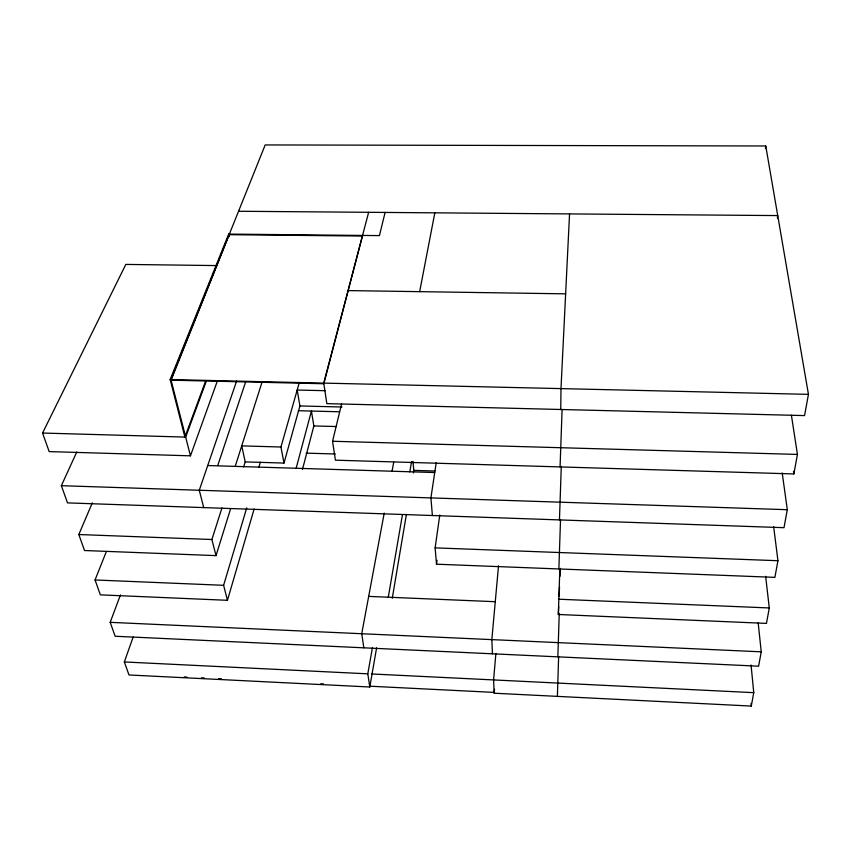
<?xml version="1.0" encoding="UTF-8"?>
<svg xmlns="http://www.w3.org/2000/svg" width="851" height="851" viewBox="0 0 851 851"><rect width="100%" height="100%" fill="white"/><g stroke="black" fill="none" stroke-linecap="round" stroke-linejoin="round"><path stroke-width="1.28" d="M557.384 696.373L558.628 656.568M557.852 656.844L559.245 613.422M765.645 576.35L769.283 607.954L766.453 623.4L558.341 614.486L559.841 568.723M558.873 568.957L560.522 519.642M559.458 519.918L561.288 466.337M560.075 466.922L562.096 409.554M560.745 409.491L560.99 388.609L569.553 213.909M558.341 614.486L558.682 606.582M559.128 596.04L559.522 586.818M559.979 576.287L560.309 568.383M751.061 665.014L753.752 692.661L751.295 706.064L494.165 693.214L494.505 689.257M495.878 653.568L493.591 679.97L494.165 693.214M498.516 565.83L491.835 639.622L492.452 653.802M765.421 148.574L765.762 145.978L265.193 144.936L170.934 379.567L190.464 455.828L49.177 451.594L42.55 433.042L125.82 264.416L217.09 265.586M773.644 526.599L777.942 560.713L774.899 577.361L436.51 564.202L437.052 560.256M436.51 564.202L435.127 547.874L439.776 515.004M777.367 218.09L777.729 215.58L238.546 211.261M436.233 462.572L430.904 497.909L432.393 515.515M392.258 598.306L406.342 514.759M413.373 472.975L413.82 470.369L412.958 461.391M388.279 597.211L402.395 514.993M409.788 471.933L411.576 461.487M133.139 637.048L124.342 661.95L128.99 674.971L369.791 687.002L376.61 647.781M369.791 687.002L367.802 673.832L372.43 647.664M758.177 622.826L761.241 651.823L758.603 666.184L115.162 636.25L110.183 622.336L120.448 594.945M782.207 472.954L787.303 509.696L784.005 527.684L67.506 502.888L61.357 485.687L76.728 452.051M341.581 404.002L332.55 441.254L335.422 460.178L793.855 473.943L797.44 454.423L791.398 415.214M765.762 145.978L808.45 394.353L804.557 415.586L326.848 403.64L323.742 383.11L368.643 212.303M384.237 513.047L361.718 633.729L363.856 647.824M392.013 471.38L393.715 462.263M419.66 291.659L434.829 212.824M385.109 212.431L379.429 235.61L228.685 234.089L170.147 379.546L184.912 437.074L205.57 381.205M302.477 469.39L313.849 425.936L311.423 411.054L296.084 468.475M362.558 235.44L323.837 383.737L171.094 380.184L229.376 234.099M243.631 466.954L245.216 461.891L283.989 463.072L299.903 405.948L297.19 390.035L325.103 390.694M283.989 463.072L280.947 447.009L299.371 382.397M106.343 551.597L95.046 579.967L100.365 594.86L227.451 600.306L254.151 508.983M227.451 600.306L223.611 585.307L246.737 507.877M258.853 467.316L260.385 462.178M92.302 502.835L78.813 534.534L84.526 550.523L216.016 555.629L230.61 508.76M216.016 555.629L211.888 539.513L221.962 507.919M235.248 466.22L262.236 381.525M217.803 465.359L245.748 381.599M236.589 381.142L199.272 490.25L203.719 507.6M190.464 455.828L217.313 381.11M206.293 381.216L185.667 437.095L42.55 433.042M229.493 234.695L362.622 236.046M348.059 290.585L565.638 293.84M170.147 379.546L808.45 394.353M299.903 405.948L341.974 407.012M298.275 410.714L339.57 411.778M313.849 425.936L336.4 426.542M332.55 441.254L797.44 454.423M280.947 447.009L241.737 445.881L245.216 461.891M306.158 453.136L335.305 453.998M413.82 470.369L434.872 471.018M207.718 465.54L434.733 472.539M61.357 485.687L787.303 509.696M78.813 534.534L211.888 539.513M435.127 547.874L777.942 560.713M95.046 579.967L223.611 585.307M558.522 599.21L769.283 607.954M368.685 596.391L495.261 601.7M110.183 622.336L761.241 651.823M124.342 661.95L367.802 673.832M371.419 673.949L753.752 692.661M184.263 676.939L186.912 677.077M201.496 677.8L204.144 677.928M218.728 678.662L221.377 678.79M320.816 683.757L323.465 683.885M369.866 686.204L494.495 692.416M228.685 234.089L229.196 236.663M793.472 471.316L793.855 473.943M751.05 703.437L751.295 706.064"/></g></svg>
